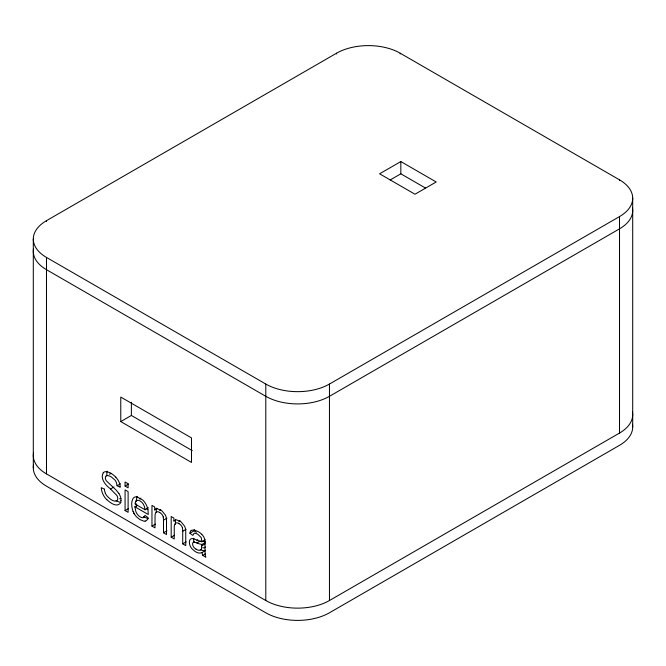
<?xml version="1.0" encoding="UTF-8"?>
<svg xmlns="http://www.w3.org/2000/svg" width="666" height="666" viewBox="0 0 666 666"><rect width="100%" height="100%" fill="white"/><g stroke="black" fill="none" stroke-linecap="round" stroke-linejoin="round"><path stroke-width="1" d="M205.278 542.54L201.856 544.522L201.482 548.784A4.87 2.814 60 0 1 201.365 549.034M136.006 501.773L137.104 496.337M205.528 550.524L202.106 552.497A16.15 9.324 60 0 1 198.684 552.996A13.67 7.892 60 0 1 194.797 551.248L191.85 548.659A6.752 3.896 60 0 1 190.967 547.427L190.601 546.778A6.552 3.78 60 0 1 189.535 543.864L189.41 542.898A8.475 4.887 60 0 1 189.385 542.057A7.035 4.063 60 0 1 189.968 539.801A7.118 4.113 60 0 1 191.542 538.694A10.506 6.069 60 0 1 193.739 538.827A22.228 12.837 60 0 1 195.213 539.343L196.437 539.851A72.652 41.95 60 0 0 198.926 540.884L201.856 541.774L201.307 537.887A2.789 1.615 60 0 0 201.015 537.345L197.835 534.332A15.443 8.916 60 0 0 197.036 533.874L194.522 533.175A3.746 2.165 60 0 0 194.139 533.3L192.874 535.397L189.902 533.216A10.739 6.202 60 0 1 191.2 530.369M178.946 521.769L179.912 520.596A7.076 4.088 60 0 1 180.078 520.504M107.001 471.178L106.776 475.982M159.832 510.431L160.689 509.498A7.076 4.088 60 0 1 160.856 509.407M103.288 472.768C100.1 478.13 104.862 484.249 108.933 487.612A72.211 41.692 60 0 0 110.506 488.986L116.958 495.546A4.87 2.814 60 0 1 117.074 500.607C113.553 502.605 109.382 498.501 107.084 495.987A7.259 4.196 60 0 1 105.37 493.24M159.757 512.479A8.159 4.712 60 0 0 159.282 512.229A7.076 4.088 60 0 0 156.402 511.946L155.444 513.145L155.053 515.176L155.003 527.855L151.965 526.098L151.965 505.402L154.695 506.984L154.695 509.923L156.102 508.941A8.516 4.912 60 0 1 157.476 508.774L161.955 510.872L165.418 515.143A8.408 4.853 60 0 1 166.342 518.273L166.467 519.272A30.47 17.591 60 0 1 166.517 520.654L166.525 534.515L163.495 532.758L163.495 520.171A18.731 10.814 60 0 0 163.411 518.248L163.178 516.916M178.988 523.576A8.159 4.712 60 0 0 178.505 523.326A7.076 4.088 60 0 0 175.624 523.043L174.675 524.242L174.276 526.282L174.226 538.952L171.187 537.204L171.187 516.5L173.918 518.081L173.918 521.028L175.325 520.038A8.516 4.912 60 0 1 176.698 519.871L181.185 521.969L184.64 526.24A8.408 4.853 60 0 1 185.573 529.37L185.689 530.369A30.47 17.591 60 0 1 185.739 531.751L185.756 545.612L182.717 543.856L182.717 531.268A18.731 10.814 60 0 0 182.634 529.345L182.401 528.013M191.242 530.427L193.923 529.895L197.993 531.51A20.055 11.58 60 0 1 200.524 533.2L201.723 534.29M143.698 517.316L145.013 515.417L148.152 517.682L147.411 519.438A10.165 5.869 60 0 1 145.146 521.103M46.487 473.909L46.487 257.434A45.022 25.991 0 0 1 46.487 220.679L336.538 53.222A45.022 25.991 0 0 1 400.208 53.222L619.513 179.837A45.022 25.991 0 0 1 619.513 216.592L619.513 433.067L329.462 600.524A45.022 25.991 0 0 1 265.792 600.524L46.487 473.909A45.022 25.991 0 0 1 33.541 452.847M400.832 161.555L379.603 173.809L414.976 194.231L436.205 181.984L400.832 161.555L400.832 173.809L425.591 188.103M390.218 179.937L400.832 173.809M120.771 421.586L191.508 462.429L191.508 437.92L120.771 397.078L120.771 421.586L131.377 415.459L192.274 450.616M110.506 488.986L113.936 487.004M118.831 493.414L116.109 490.051L106.344 480.86A4.079 2.356 60 0 1 105.386 478.146A4.928 2.847 60 0 1 105.386 477.555A4.337 2.506 60 0 1 105.911 476.057L107.517 475.424L110.348 476.373A20.48 11.822 60 0 1 111.422 476.973L114.993 480.094A6.027 3.48 60 0 1 116.425 482.708L117.091 485.722L120.513 483.741M125.075 486.038L128.113 487.795L128.113 483.757L125.075 482.009L125.075 486.038L128.496 484.065M46.487 257.434L265.792 384.049A45.022 25.991 0 0 0 329.462 384.049L619.513 216.592M125.075 510.581L128.113 512.329L128.113 491.633L125.075 489.885L125.075 510.581L128.496 508.599M143.748 517.415A6.668 3.846 60 0 1 140.01 516.724L139.211 516.208A6.901 3.988 60 0 1 136.921 513.619L136.538 512.97A7.201 4.154 60 0 1 135.872 511.571L134.865 506.776L137.429 505.294M136.796 500.482A7.376 4.254 60 0 0 136.438 500.682A7.143 4.129 60 0 0 135.414 502.047L135.031 503.987L145.046 509.773L148.468 507.792M154.695 509.923L157.268 508.441M151.965 526.098L155.386 524.125M163.495 520.171L166.916 518.19M173.918 521.028L175.633 520.038M163.495 532.758L166.916 530.777M171.187 537.204L174.609 535.223M182.717 531.268L186.139 529.287M189.902 533.216L194.181 530.744L196.412 532.384M182.717 543.856L186.139 541.883M194.455 542.174L194.838 542.257A24.867 14.352 60 0 1 196.895 542.998L200.316 541M201.856 541.774L205.278 539.793M201.856 545.804L205.278 543.831M202.123 552.505A9.257 5.345 60 0 0 202.697 555.402L205.286 553.921M121.004 498.501L119.605 498.767M110.847 473.118L110.19 473.593A4.337 2.506 60 0 0 109.74 474.492M120.871 502.58L116.109 500.949M201.856 544.522L198.443 543.589A60.498 34.923 60 0 1 196.895 542.981M205.453 541.941L202.722 541.117M104.362 489.127L101.274 487.662A11.78 6.802 60 0 0 106.751 499.716M117.091 485.722L120.23 487.262A10.756 6.21 60 0 0 119.039 482.051A10.107 5.836 60 0 0 115.776 477.197M146.27 508.424L148.052 509.457M134.865 506.776L148.235 514.493L148.027 510.464L146.97 506.435A10.589 6.111 60 0 0 145.971 504.304L145.071 502.822A10.348 5.977 60 0 0 142.607 499.933L137.113 496.911A10.548 6.094 60 0 0 134.973 497.036L134.057 497.485A10.814 6.244 60 0 0 133.034 498.484C130.894 502.372 131.602 507.267 133.025 511.297M202.714 555.402L205.886 557.234A9.615 5.553 60 0 1 205.12 554.303L204.92 542.249A30.311 17.499 60 0 0 204.87 540.934L204.778 540.009A6.901 3.988 60 0 0 203.854 537.071A7.326 4.229 60 0 0 201.706 534.332M196.02 549.25L194.056 547.594A3.838 2.214 60 0 1 192.624 543.722A3.838 2.214 60 0 1 194.489 542.091M143.59 516.749L148.01 518.664A9.815 5.669 60 0 0 148.31 518.689M106.785 499.642C110.04 502.439 115.593 507.292 119.847 503.787A9.682 5.594 60 0 0 120.987 500.432M136.58 506.593L136.089 503.638M145.046 509.773L144.414 506.435L143.115 503.854A6.335 3.655 60 0 0 141.492 501.973L140.418 501.165A8.442 4.878 60 0 0 139.619 500.715L139.369 500.607A6.777 3.913 60 0 0 136.788 500.474M632.7 198.21L632.7 426.939M619.513 179.837L619.513 180.603M400.208 53.222L400.208 53.988M336.538 53.222L336.538 53.988M329.462 384.049L329.462 600.524M265.792 384.049L265.792 600.524M175.466 520.246L175.466 524.383M156.244 508.108L156.244 512.246M131.377 402.189L131.377 415.459M46.487 220.679L46.487 221.445M33.3 239.061L33.3 467.79M33.541 248.626A45.022 25.991 0 0 0 46.487 269.688L265.792 396.303A45.022 25.991 0 0 0 329.462 396.303L619.513 228.846A45.022 25.991 0 0 0 632.459 207.784M632.459 412.004A45.022 25.991 0 0 1 619.513 433.067M205.544 550.299A16.15 9.324 60 0 1 202.964 550.532A13.67 7.892 60 0 1 200.233 549.483M194.056 542.365A6.552 3.78 60 0 1 193.814 541.4L193.681 540.426A8.475 4.887 60 0 1 193.664 539.593A7.035 4.063 60 0 1 193.806 538.411M194.231 530.777A10.739 6.202 60 0 1 194.43 529.845M196.986 540.717A3.821 2.206 60 0 1 197.752 539.785M205.594 547.011A8.017 4.629 60 0 1 202.739 547.76M201.532 549.242A8.017 4.629 60 0 1 196.037 549.1M178.996 523.701A4.978 2.872 60 0 1 182.542 528.021M159.773 512.604A4.978 2.872 60 0 1 163.32 516.924M140.892 498.101A7.376 4.254 60 0 0 140.717 498.21A7.143 4.129 60 0 0 139.885 499.15M145.146 521.087A9.815 5.669 60 0 1 143.731 521.128L139.785 519.522L136.355 516.674A10.423 6.019 60 0 1 133.042 511.338M134.324 513.927A10.731 6.194 60 0 1 133.749 512.903M105.345 493.24A9.957 5.753 60 0 1 104.412 489.152M103.263 472.735A9.199 5.311 60 0 1 105.902 471.703L106.394 471.703A16.858 9.732 60 0 1 110.931 473.384A18.132 10.465 60 0 1 115.801 477.131M118.873 493.381A8.833 5.103 60 0 1 120.971 500.424M33.541 465.101A45.022 25.991 0 0 0 46.487 486.163L265.792 612.778A45.022 25.991 0 0 0 329.462 612.778L619.513 445.321A45.022 25.991 0 0 0 632.459 424.259"/></g></svg>
